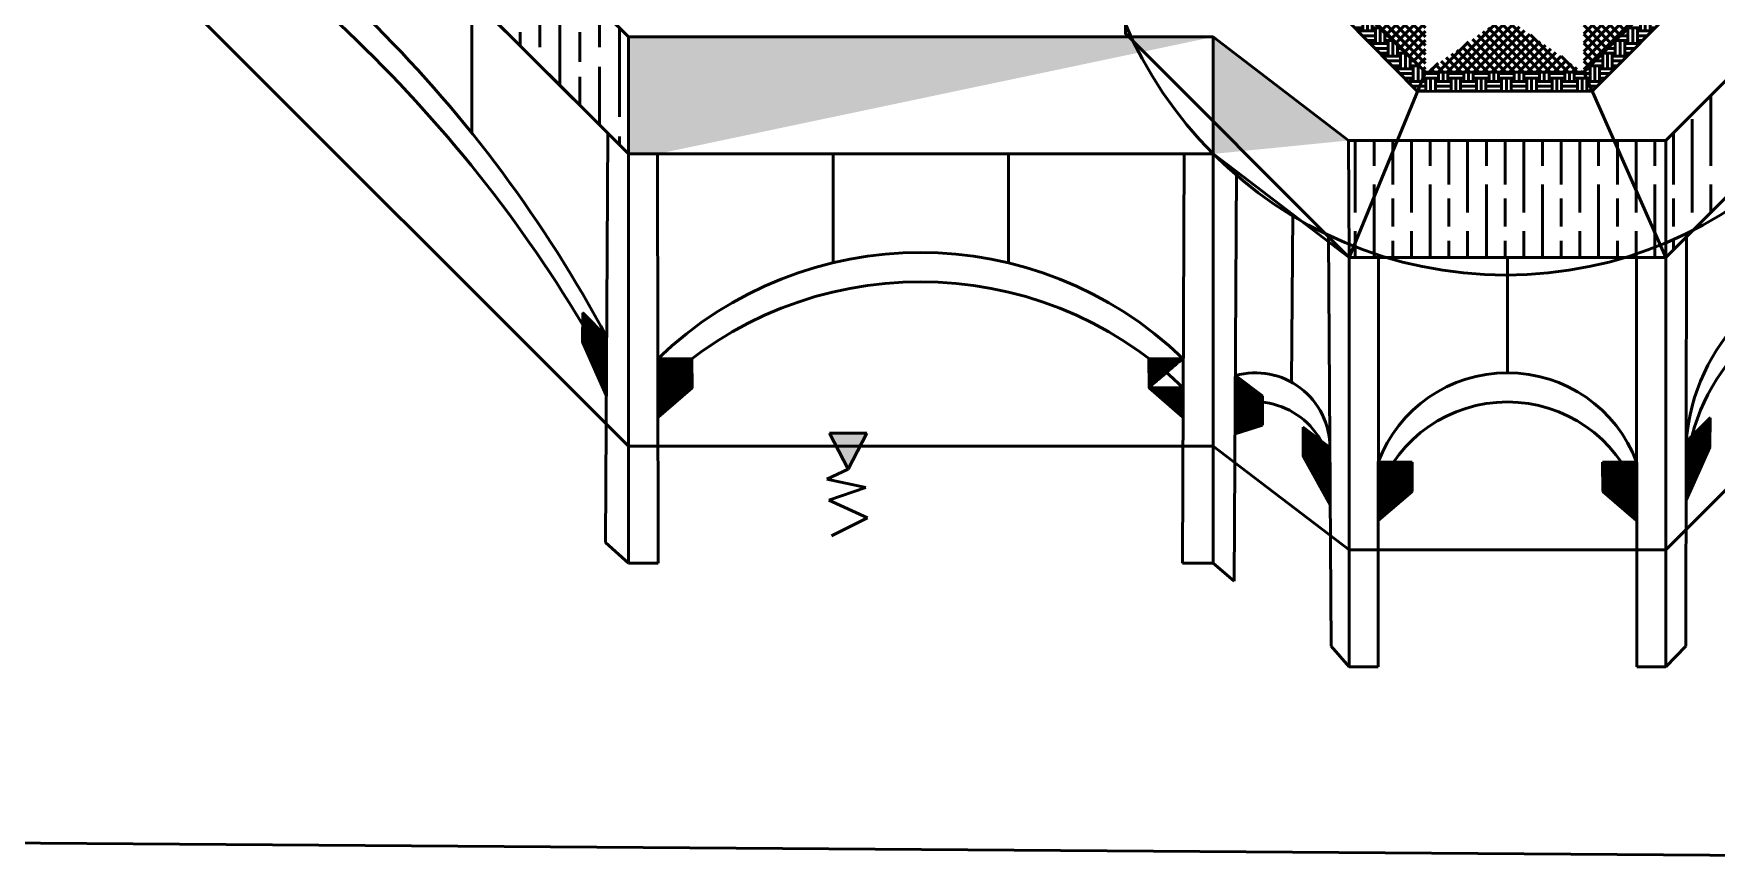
# Model space of a CAD drawing. Header units: metres. Extents: x -621399 to 40000, y -108608 to 546365.
# Drawn here: x -391860 to -104185, y -108608 to 32232 of the extents above; entities that cross this region are included whole.
import ezdxf

# ---------------------------------------------------------------- set-up
doc = ezdxf.new("R2010")
doc.units = ezdxf.units.M
doc.layers.get('0').update_dxf_attribs({"lineweight": 53})
pattern_1 = [(0, (-149795.1309750834, 201628.908200252), (2159, 2159), [2159, -2159]), (0, (-149795.1309750834, 202438.533200252), (2159, 2159), [2159, -2159]), (0, (-149795.1309750834, 203248.158200252), (2159, 2159), [2159, -2159]), (90, (-149525.2559750834, 203518.033200252), (-2159, 2159), [2159, -2159]), (90, (-148715.6309750834, 203518.033200252), (-2159, 2159), [2159, -2159]), (90, (-147906.0059750834, 203518.033200252), (-2159, 2159), [2159, -2159])]
pattern_2 = [(45, (-149795.1309750834, 201628.908200252), (-763.321770290878, 763.321770290878), []), (135, (-149795.1309750834, 201628.908200252), (-763.321770290878, -763.3217702908779), [])]
pattern_3 = [(90, (269289.3000651789, 201628.908200252), (9600, -5.878304635907295e-13), [16000, -3200]), (90, (272489.3000651789, 198428.908200252), (9600, -5.878304635907295e-13), [9600, -2400, 4800, -2400]), (90, (275689.3000651789, 193628.908200252), (9600, -5.878304635907295e-13), [16000, -3200])]
pattern_4 = [(0, (269289.3000651789, 201628.908200252), (273.05, 68.2625), [1092.2, -546.1]), (90, (269289.3000651789, 201628.908200252), (-68.26250000000002, -273.05), [1092.2, -546.1])]
pattern_5 = [(90, (269289.3000651789, 201628.908200252), (546, -3.343285761672274e-14), [910, -182]), (90, (269471.3000651789, 201446.908200252), (546, -3.343285761672274e-14), [546, -136.5, 273, -136.5]), (90, (269653.3000651789, 201173.908200252), (546, -3.343285761672274e-14), [910, -182])]

msp = doc.modelspace()

# ---------------------------------------------------------------- hatches: boundary and pattern name
at = {"true_color": 0x000000}
h = msp.add_hatch(dxfattribs=at)
h.set_pattern_fill('GOST_WOOD', color=18, scale=1700)
h.set_pattern_definition([(90, (269289.3000651789, 201628.908200252), (10200, -6.245698675651501e-13), [17000, -3400]), (90, (272689.3000651789, 198228.908200252), (10200, -6.245698675651501e-13), [10200, -2550, 5100, -2550]), (90, (276089.3000651789, 193128.908200252), (10200, -6.245698675651501e-13), [17000, -3400])])
h.paths.add_polyline_path([(-290182.6256148047, 31670.08589857328), (-390148.6168841901, 131634.7948287437), (-390182.6256148388, 111670.0858986074), (-290182.6256148047, 11670.08589857328)])
at = {"true_color": 0x636466}
h = msp.add_hatch(dxfattribs=at)
h.set_pattern_fill('ANSI37', color=251, scale=340)
h.set_pattern_definition(pattern_2)
edge = h.paths.add_edge_path()
edge.add_line((-126853.4673906449, 25632.51103737377), (-107719.2957774383, 44766.68265058033))
edge.add_arc((-139385.0832446187, 58296.5851506589), 18441.79106196577, 312.8063572296992, 407.1936427703259)
at = {"true_color": 0x000000}
h = msp.add_hatch(dxfattribs=at)
h.set_pattern_fill('GOST_WOOD', color=18, scale=1600)
h.set_pattern_definition(pattern_3)
h.paths.add_polyline_path([(-112835.8801167222, -6036.173027002515), (-112835.8801167222, 13963.82697299749), (-74567.53689030907, 52232.17019941055), (-74567.53689030907, 32232.17019941055)])
at = {"true_color": 0x636466}
h = msp.add_hatch(dxfattribs=at)
h.set_pattern_fill('EARTH', color=251, scale=340)
h.set_pattern_definition(pattern_1)
h.paths.add_polyline_path([(-176265.0829500053, 47213.08530406991), (-153913.2723908159, 25632.5110373738), (-155257.6260518381, 22368.19569965181), (-176265.0829493729, 43682.78200406992)])
h = msp.add_hatch(dxfattribs=at)
h.set_pattern_fill('ANSI37', color=251, scale=340)
h.set_pattern_definition(pattern_2)
edge = h.paths.add_edge_path()
edge.add_line((-173047.4440040224, 44106.46912846665), (-153913.2723908159, 25632.5110373738))
edge.add_line((-173047.4440040224, 44766.68265058057), (-173047.4440040224, 44106.46912846665))
edge.add_arc((-163480.3581974267, 34444.86395568518), 14073.70143214127, 47.17318506982738, 132.8268149301223)
h = msp.add_hatch(dxfattribs=at)
h.set_pattern_fill('ANSI37', color=251, scale=340)
h.set_pattern_definition(pattern_2)
edge = h.paths.add_edge_path()
edge.add_line((-173047.4440040224, 44106.46912846665), (-153913.2723908159, 25632.5110373738))
edge.add_arc((-140383.3698907304, 53385.14870073758), 16041.7024881974, 212.4968898853638, 327.5031101146361)
h = msp.add_hatch(dxfattribs=at)
h.set_pattern_fill('ANSI37', color=251, scale=340)
h.set_pattern_definition(pattern_2)
edge = h.paths.add_edge_path()
edge.add_line((-153913.2723908158, 25632.51103737371), (-126853.4673906449, 25632.51103737377))
edge.add_arc((-140383.3698907304, 53385.14870073758), 16041.7024881974, 212.4968898853638, 327.5031101146361)
h = msp.add_hatch(dxfattribs=at)
h.set_pattern_fill('ANSI37', color=251, scale=340)
h.set_pattern_definition(pattern_2)
edge = h.paths.add_edge_path()
edge.add_line((-126853.4673906449, 25632.51103737377), (-107719.2957774383, 44766.68265058033))
edge.add_arc((-140383.3698907304, 53385.14870073758), 16041.7024881974, 212.4968898853638, 327.5031101146361)
h = msp.add_hatch(dxfattribs=at)
h.set_pattern_fill('EARTH', color=251, scale=340)
h.set_pattern_definition(pattern_1)
h.paths.add_polyline_path([(-107719.2957774383, 44766.6826505803), (-126853.4673906449, 25632.51103737377), (-125424.5616787049, 22404.31187121684), (-104417.1419303631, 43518.1549735794)])
at = {"true_color": 0xffffff}
h = msp.add_hatch(dxfattribs=at)
h.set_pattern_fill('GOST_WOOD', scale=91)
h.set_pattern_definition(pattern_5)
edge = h.paths.add_edge_path()
edge.add_line((-290182.6256148047, 11670.08589857328), (-290182.6256148047, 31670.08589857328))
edge.add_line((-190182.6255234348, 31670.08581396309), (-290182.6256148047, 31670.08589857328))
edge.add_line((-285182.6256148047, 11670.08589857328), (-255182.6256148047, 11670.0859069275))
edge.add_line((-290182.6256148047, 11670.08589857328), (-190182.6256148047, 11670.08592495508))
h = msp.add_hatch(dxfattribs=at)
h.set_pattern_fill('GOST_WOOD', scale=91)
h.set_pattern_definition(pattern_5)
edge = h.paths.add_edge_path()
edge.add_line((-190182.6256148047, 11670.08589857328), (-186206.242391042, 8638.852410737192))
edge.add_line((-186206.242391042, 8638.852410737192), (-176580.8662483891, 1301.339687549596))
edge.add_line((-186206.242391042, 8638.852410737192), (-166955.4901170641, -6036.173027002544))
edge.add_line((-190182.6255038127, 11670.08581396309), (-190182.6255234348, 31670.08581396309))
edge.add_line((-167065.8314502799, 13963.52259043584), (-190182.6255234348, 31670.08581396309))
at = {"true_color": 0x636466}
h = msp.add_hatch(dxfattribs=at)
h.set_pattern_fill('EARTH', color=251, scale=340)
h.set_pattern_definition(pattern_1)
h.paths.add_polyline_path([(-126853.4673906449, 25632.51103737377), (-125424.5616787049, 22404.31187121684), (-155257.6260518381, 22368.19569965181), (-153913.2723908159, 25632.5110373738)])
at = {"true_color": 0x000000}
h = msp.add_hatch(dxfattribs=at)
h.set_pattern_fill('GOST_WOOD', color=18, scale=1600)
h.set_pattern_definition(pattern_3)
h.paths.add_polyline_path([(-166955.4901170641, -6036.173027002544), (-167065.8314502799, 13963.52259043584), (-112835.8801167222, 13963.82697299749), (-112835.8801167222, -6036.173027002544)])
h = msp.add_hatch(dxfattribs=at)
h.set_pattern_fill('HOUND', color=18, scale=43)
h.set_pattern_definition(pattern_4)
h.paths.add_polyline_path([(-297999.7031116148, -15512.83660618978), (-298026.7769171438, -20485.76287863954), (-293934.7499757367, -24577.78982268539), (-293907.6761684762, -19604.86354850489)])
h = msp.add_hatch(dxfattribs=at)
h.set_pattern_fill('HOUND', color=18, scale=43)
h.set_pattern_definition(pattern_4)
h.paths.add_polyline_path([(-298026.7769171438, -20485.76287863954), (-293934.7499757367, -24577.78982268527), (-293961.9707754693, -29577.71572494242)])
h = msp.add_hatch(dxfattribs=at)
h.set_pattern_fill('HOUND', color=18, scale=43)
h.set_pattern_definition(pattern_4)
h.paths.add_polyline_path([(-285121.4931836219, -28329.91418603688), (-285129.1071282078, -23347.97942261523), (-279341.927026018, -23368.66743782663), (-279301.2109004162, -28329.91418603688)])
h = msp.add_hatch(dxfattribs=at)
h.set_pattern_fill('HOUND', color=18, scale=43)
h.set_pattern_definition(pattern_4)
edge = h.paths.add_edge_path()
edge.add_line((-201182.8777527804, -23327.53545157748), (-201166.0379587483, -28329.91418603694))
edge.add_line((-195356.800182535, -23347.97941935487), (-201182.8777527804, -23327.53545157748))
edge.add_line((-195349.1862345757, -28329.91418603694), (-195328.5551212394, -23375.2944426176))
edge.add_line((-201166.0379587483, -28329.91418603694), (-195349.1862345757, -28329.91418603694))
h = msp.add_hatch(dxfattribs=at)
h.set_pattern_fill('HOUND', color=18, scale=43)
h.set_pattern_definition(pattern_4)
h.paths.add_polyline_path([(-285113.8516386646, -33329.90834671259), (-279301.2109004162, -28329.91418603688), (-285121.4931836219, -28329.91418603694)])
h = msp.add_hatch(dxfattribs=at)
h.set_pattern_fill('HOUND', color=18, scale=43)
h.set_pattern_definition(pattern_4)
h.paths.add_polyline_path([(-195370.0061315055, -33329.87083903819), (-201166.0379587483, -28329.91418603694), (-195349.1862345757, -28329.91418603691)])
h = msp.add_hatch(dxfattribs=at)
h.set_pattern_fill('HOUND', color=18, scale=43)
h.set_pattern_definition(pattern_4)
h.paths.add_polyline_path([(-181798.998467966, -29720.82999215866), (-186390.6055374445, -26220.60579678844), (-186390.6055374445, -31220.60593863839), (-181798.998467966, -34720.83020323754)])
h = msp.add_hatch(dxfattribs=at)
h.set_pattern_fill('HOUND', color=18, scale=43)
h.set_pattern_definition(pattern_4)
edge = h.paths.add_edge_path()
edge.add_line((-186457.1034497729, -36191.16410890751), (-181798.998467966, -34720.83020323754))
edge.add_line((-186390.6055374445, -31220.60593863839), (-181798.998467966, -34720.83020323754))
edge.add_line((-186429.1247482182, -31191.24239029438), (-186457.1034497729, -36191.16410890751))
h = msp.add_hatch(dxfattribs=at)
h.set_pattern_fill('HOUND', color=18, scale=43)
h.set_pattern_definition(pattern_4)
h.paths.add_polyline_path([(-109342.9716182656, -37543.2645281759), (-105250.944675567, -33451.23758552576), (-105286.0104401181, -38486.3033503984), (-109349.0609622252, -42549.35387250545)])
h = msp.add_hatch(color=4)
h.dxf.hatch_style = 1
h.paths.add_polyline_path([(-252586.2951182097, -42224.45982530911), (-255811.9658155101, -36058.69119724561), (-249408.7685928284, -36058.69119724561)])
h = msp.add_hatch(dxfattribs=at)
h.set_pattern_fill('HOUND', color=18, scale=43)
h.set_pattern_definition(pattern_4)
edge = h.paths.add_edge_path()
edge.add_line((-170264.331291244, -38524.80796218885), (-170232.7851737709, -43537.86088783332))
edge.add_line((-174805.0758384442, -35059.02829567521), (-170264.4008162805, -38513.75960773122))
edge.add_line((-174808.1182402243, -40050.0424451791), (-174805.0758384442, -35059.02829567521))
edge.add_line((-170232.7851737709, -43537.86088783332), (-174808.1182402243, -40050.0424451791))
h = msp.add_hatch(dxfattribs=at)
h.set_pattern_fill('HOUND', color=18, scale=43)
h.set_pattern_definition(pattern_4)
edge = h.paths.add_edge_path()
edge.add_line((-170232.7851737709, -43537.86088783332), (-174808.1182402243, -40050.0424451791))
edge.add_line((-170202.3748880349, -48370.41665346344), (-174808.1182402243, -40050.0424451791))
edge.add_line((-170233.838243158, -43370.51564871499), (-170202.3748880349, -48370.41665346344))
h = msp.add_hatch(dxfattribs=at)
h.set_pattern_fill('HOUND', color=18, scale=43)
h.set_pattern_definition(pattern_4)
h.paths.add_polyline_path([(-105286.0104401181, -38486.3033503984), (-109349.0609622252, -42549.35387250557), (-109355.1428946541, -47549.35017351399)])
h = msp.add_hatch(dxfattribs=at)
h.set_pattern_fill('HOUND', color=18, scale=43)
h.set_pattern_definition(pattern_4)
h.paths.add_polyline_path([(-161994.7328708663, -46036.17302660245), (-161989.8275266669, -41036.17302660158), (-156202.8275266673, -41036.17302700286), (-156206.1169858732, -46036.17302700263)])
h = msp.add_hatch(dxfattribs=at)
h.set_pattern_fill('HOUND', color=18, scale=43)
h.set_pattern_definition(pattern_4)
h.paths.add_polyline_path([(-117810.5046894602, -41036.17302700254), (-123639.7590521813, -41036.173027004), (-123602.410033659, -46036.17302700254), (-117815.410033659, -46036.17302700263)])
h = msp.add_hatch(dxfattribs=at)
h.set_pattern_fill('HOUND', color=18, scale=43)
h.set_pattern_definition(pattern_4)
h.paths.add_polyline_path([(-156206.1169858732, -46036.17302700263), (-161994.7328708959, -46036.17302660245), (-161999.6382125629, -51036.1706203642)])
h = msp.add_hatch(dxfattribs=at)
h.set_pattern_fill('HOUND', color=18, scale=43)
h.set_pattern_definition(pattern_4)
h.paths.add_polyline_path([(-123602.410033659, -46036.17302700254), (-117815.410033659, -46036.17302700254), (-117812.8512736111, -51036.17237227721)])

# ---------------------------------------------------------------- linework, layer by layer
for p, q in [((-290182.6256148047, 31670.08589857328), (-390148.6168841901, 131634.7948287437)), ((-386775.1639861766, 128134.1419256643), (-290182.6256148047, 31670.08589857328)), ((-390182.6256148388, 111670.0858986074), (-290182.6256148047, 11670.08589857328)), ((-74567.53689030907, 52232.17019941055), (-112835.8801167222, 13963.82697299749)), ((-176265.0829500053, 47213.08530406991), (-153913.2723908159, 25632.5110373738)), ((-155257.6260518381, 22368.19569965181), (-176265.0829493729, 43682.78200406992)), ((-155257.6260518381, 22368.19569965181), (-176265.0829493729, 43682.78200406992)), ((-173047.4440040224, 44106.46912846665), (-153913.2723908159, 25632.5110373738)), ((-107719.2957774383, 44766.6826505803), (-126853.4673906449, 25632.51103737377)), ((-126853.4673906449, 25632.51103737377), (-107719.2957774383, 44766.68265058033)), ((-125424.5616787049, 22404.31187121684), (-104417.1419303631, 43518.1549735794)), ((-125424.5616787049, 22404.31187121684), (-104417.1419303631, 43518.1549735794)), ((-293718.1595207386, 15205.61980450482), (-316950.3925611847, 38437.85284493509)), ((-290182.6256148047, 21670.08589857328), (-290182.6256148047, 31670.08589857328)), ((-190182.6255234348, 31670.08581396309), (-290182.6256148047, 31670.08589857328)), ((-290182.6256148047, 11670.08589857328), (-290182.6256148047, 31670.08589857328)), ((-166955.4901170642, -6036.173027002485), (-205223.8333434773, 32232.17019941061)), ((-205223.8333434773, 32232.17019941061), (-202727.531940402, 29735.86879633536)), ((-190182.6255038127, 11670.08581396309), (-190182.6255234348, 31670.08581396309)), ((-167065.8314502799, 13963.52259043584), (-190182.6255234348, 31670.08581396309)), ((-74567.53689030907, 32232.17019941055), (-112835.8801167222, -6036.173027002515)), ((-112835.8801167222, -6036.173027002515), (-74567.53689030907, 32232.17019941055)), ((-153913.2723908159, 25632.5110373738), (-166955.4901170642, -6036.173027002485)), ((-153913.2723908159, 25632.5110373738), (-155257.6260518381, 22368.19569965181)), ((-155257.6260518381, 22368.19569965181), (-153913.2723908159, 25632.5110373738)), ((-126853.4673906449, 25632.51103737377), (-153913.2723908159, 25632.5110373738)), ((-153913.2723908159, 25632.5110373738), (-126853.4673906449, 25632.51103737377)), ((-153913.2723908158, 25632.51103737371), (-126853.4673906449, 25632.51103737377)), ((-112835.8801167222, -6036.173027002515), (-126853.4673906449, 25632.51103737377)), ((-126853.4673906449, 25632.51103737377), (-125424.5616787049, 22404.31187121684)), ((-126853.4673906449, 25632.51103737377), (-125424.5616787049, 22404.31187121684)), ((-290182.6256148047, 11670.08589857328), (-290182.6256148047, 21670.08589857328)), ((-155257.6260518381, 22368.19569965181), (-125424.5616787049, 22404.31187121684)), ((-125424.5616787049, 22404.31187121684), (-155257.6260518381, 22368.19569965181)), ((-290182.6256148047, 11670.08589857328), (-293718.1595207386, 15205.61980450482)), ((-290182.6256148047, 11670.08589857328), (-290182.6256148047, -58329.91410142672)), ((-290182.6256148047, 11670.08589857328), (-285182.6256148047, 11670.08589857328)), ((-290182.6256148047, 11670.08589857328), (-190182.6256148047, 11670.08592495508)), ((-285182.6256148047, 11670.08589857328), (-255182.6256148047, 11670.0859069275)), ((-255182.6256148047, 11670.08589857328), (-225182.6256148047, 11670.08589857328)), ((-190182.6256148047, 11670.08589857328), (-195182.6256148047, 11670.08589857328)), ((-190182.6256148047, 11670.08589857328), (-190182.6256148047, -58329.91410142672)), ((-190182.6256148047, 11670.08589857328), (-186206.242391042, 8638.852410737192)), ((-167065.8314502799, 13963.52259043584), (-112835.8801167222, 13963.82697299749)), ((-166955.4901170641, -6036.173027002544), (-167065.8314502799, 13963.52259043584)), ((-112835.8801167222, -6036.173027002515), (-112835.8801167222, 13963.82697299749)), ((-109300.3462107895, -2500.639121069777), (-93701.70850363653, 13097.99858608312)), ((-186206.242391042, 8638.852410737192), (-166955.4901170641, -6036.173027002544)), ((-186206.242391042, 8638.852410737192), (-176580.8662483891, 1301.339687549596)), ((-166955.4901170642, -6036.173027002544), (-170491.0240229969, -2500.639121069806)), ((-112835.8801167222, -6036.173027002515), (-109300.3462107895, -2500.639121069777)), ((-166955.4901170642, -6036.173027002544), (-161955.4901170642, -6036.173027002544)), ((-166955.4901170641, -6036.17302700266), (-112835.8801167222, -6036.173027002544)), ((-161955.4901170642, -6036.17302700266), (-139895.6851170642, -6036.17302700266)), ((-112835.8801167222, -6036.173027002515), (-117835.8801167222, -6036.173027002515)), ((-297999.7031116148, -15512.83660618978), (-298026.7769171438, -20485.76287863954)), ((-293907.6761684765, -19604.86354850457), (-297999.7031116148, -15512.83660618978)), ((-293907.6761684762, -19604.86354850489), (-297999.7031116148, -15512.83660618978)), ((-293934.7499757367, -24577.78982268539), (-293907.6761684762, -19604.86354850489)), ((-293934.7499757366, -24577.78982268544), (-298026.7769171438, -20485.76287863954)), ((-298026.7769171438, -20485.76287863954), (-293934.7499757367, -24577.78982268539)), ((-293961.9707754693, -29577.71572494242), (-298026.7769171438, -20485.76287863954)), ((-293934.7499757367, -24577.78982268527), (-293961.9707754693, -29577.71572494242)), ((-285129.1071282078, -23347.97942261523), (-279341.927026018, -23368.66743782663)), ((-285121.4931836219, -28329.91418603688), (-285129.1071282078, -23347.97942261523)), ((-285129.1071282078, -23347.97942261523), (-279341.927026018, -23368.66743782663)), ((-279341.927026018, -23368.66743782663), (-279301.2109004162, -28329.91418603688)), ((-195356.800182535, -23347.97941935487), (-201182.8777527804, -23327.53545157748)), ((-201182.8777527804, -23327.53545157748), (-201166.0379587483, -28329.91418603694)), ((-195328.3702340041, -23330.89325439557), (-195349.1862345757, -28329.91418603694)), ((-195349.1862345757, -28329.91418603694), (-195328.5551212394, -23375.2944426176)), ((-279301.2109004162, -28329.91418603688), (-285121.4931836219, -28329.91418603688)), ((-285121.4931836219, -28329.91418603694), (-285113.8516386646, -33329.90834671259)), ((-285113.8516386646, -33329.90834671259), (-279301.2109004162, -28329.91418603688)), ((-201166.0379587483, -28329.91418603694), (-195349.1862345757, -28329.91418603694)), ((-195370.0061315055, -33329.87083903819), (-201166.0379587483, -28329.91418603694)), ((-195349.1862345757, -28329.91418603691), (-195370.0061315055, -33329.87083903819)), ((-186401.2644527258, -26212.48040787794), (-181798.998467966, -29720.82999215869)), ((-186390.6055374445, -26220.60579678844), (-186390.6055374445, -31220.60593863839)), ((-181798.998467966, -29720.82999215866), (-186390.6055374445, -26220.60586760307)), ((-186429.1247482182, -31191.24239029438), (-186457.1034497729, -36191.16410890751)), ((-186390.6055374445, -31220.60593863839), (-181798.998467966, -34720.83020323754)), ((-181798.998467966, -34720.83020323754), (-181798.998467966, -29720.82999215866)), ((-109342.9716182958, -37543.26452857649), (-105250.9446755692, -33451.23758584989)), ((-109342.9716182656, -37543.2645281759), (-105250.944675567, -33451.23758552576)), ((-105250.944675567, -33451.23758552576), (-105286.0104401181, -38486.3033503984)), ((-255811.9658155101, -36058.69119724561), (-249408.7685928284, -36058.69119724561)), ((-252586.2951182097, -42224.45982530911), (-255811.9658155101, -36058.69119724561)), ((-255811.9658155101, -36058.69119724561), (-249408.7685928284, -36058.69119724561)), ((-249408.7685928284, -36058.69119724561), (-252586.2951182097, -42224.45982530908)), ((-186457.1034497729, -36191.16410890751), (-181798.998467966, -34720.83020323754)), ((-174808.1182402243, -40050.0424451791), (-174805.0758384442, -35059.02829567521)), ((-170204.9248786732, -38570.15064434338), (-174805.0758384442, -35059.02829567521)), ((-174805.0758384442, -35059.02829567521), (-170264.4008162805, -38513.75960773122)), ((-170232.7851737709, -43537.86088783332), (-174808.1182402243, -40050.0424451791)), ((-170202.3748880349, -48370.41665346344), (-174808.1182402243, -40050.0424451791)), ((-170264.331291244, -38524.80796218885), (-170232.7851737709, -43537.86088783332)), ((-109355.1428946541, -47549.35017351399), (-105286.0104401181, -38486.3033503984)), ((-109342.9716182958, -37543.26452857608), (-109349.0609622252, -42549.35387250557)), ((-109349.0609622252, -42549.35387250545), (-109342.9716182958, -37543.26452857649)), ((-105286.0104401181, -38486.3033503984), (-109349.0609622252, -42549.35387250545)), ((-161989.8275266673, -41036.17302700266), (-161994.7328708963, -46036.17302700266)), ((-161989.8275266673, -41036.17302700266), (-161994.7328708963, -46036.17302700263)), ((-161994.7328708663, -46036.17302660245), (-161989.8275268177, -41036.17302700266)), ((-161989.8275266673, -41036.17302700266), (-156202.8275266673, -41036.17302700286)), ((-161989.8275266669, -41036.17302660158), (-156202.8275266673, -41036.17302700286)), ((-156202.8275266673, -41036.17302700286), (-156206.1169858732, -46036.17302700263)), ((-117810.5046894602, -41036.17302700254), (-123639.7590521813, -41036.173027004)), ((-123639.7590521813, -41036.173027004), (-123602.410033659, -46036.17302700254)), ((-117815.410033659, -46036.17302700263), (-117810.5046894601, -41036.17302700257)), ((-112835.8801167222, -41036.17302700254), (-112835.8801167222, -46036.17302700254)), ((-109349.0609622252, -42549.35387250557), (-109355.1428946541, -47549.35017351399)), ((-170233.838243158, -43370.51564871499), (-170202.3748880349, -48370.41665346344)), ((-161994.7328708959, -46036.17302660245), (-161999.6382125629, -51036.1706203642)), ((-161999.6382125629, -51036.1706203642), (-156206.1169858732, -46036.17302700263)), ((-156206.1169858732, -46036.17302700263), (-161994.7328708663, -46036.17302660245)), ((-117815.410033659, -46036.17302700254), (-123602.410033659, -46036.17302700254)), ((-123602.410033659, -46036.17302700254), (-117815.410033659, -46036.17302700263)), ((-117812.8512736111, -51036.17237227721), (-123602.410033659, -46036.17302700254)), ((-117815.410033659, -46036.17302700254), (-117812.8512736111, -51036.17237227721)), ((-112835.8801167222, -46036.17302700254), (-112835.8801167222, -56036.17302700254))]:
    msp.add_line(p, q)
at = {"color": 18, "true_color": 0x000000}
for p, q in [((-390182.6256148047, 111670.0858985733), (-290182.6256148047, 11670.08589857328)), ((-290182.6256148047, 11670.08589857328), (-190182.6256148047, 11670.08589857328))]:
    msp.add_line(p, q, dxfattribs=at)
at = {"color": 4}
for p, q in [((-390182.6256148085, 61670.08587844696), (-290182.6256148047, -38329.91418603694)), ((-78104.82528935536, -21305.11819963573), (-112835.8801167222, -56036.17302700254)), ((-290182.6256148047, -38329.91418603694), (-190182.6256148047, -38329.91418603694)), ((-166955.4901170642, -56036.17302700266), (-190182.6256148047, -38329.91418603694)), ((-252586.2951182097, -42224.45982530908), (-256282.7885746504, -43962.01065902924)), ((-256282.7885746504, -43962.01065902924), (-249597.0996210771, -45373.3184191233)), ((-249597.0996210771, -45373.3184191233), (-255906.1297258073, -47537.3219035673)), ((-255906.1297258073, -47537.3219035673), (-249314.6046825312, -50548.10979439644)), ((-249314.6046825312, -50548.10979439644), (-255435.3069666666, -53652.98511890322)), ((-112835.8801167222, -56036.17302700254), (-166955.4901170642, -56036.17302700266))]:
    msp.add_line(p, q, dxfattribs=at)
at = {"color": 6}
for p, q in [((-316950.3925611847, 38437.8528449533), (-316950.3925611847, 15241.82083302576)), ((-255182.6256148047, 11670.0859078069), (-255182.6256148047, -6953.615901948069)), ((-225182.6256148047, 11670.08589857328), (-225182.6256148047, -6982.424622904917)), ((-176580.8662483891, 1301.339687549626), (-176812.8410531145, -27358.05103691836)), ((-139895.6851170642, -6036.17302700266), (-139895.6851170643, -25739.59284688742))]:
    msp.add_line(p, q, dxfattribs=at)
at = {"color": 1}
for p, q in [((-293718.1595207386, 15205.61980450482), (-294099.2507169895, -54793.34282709521)), ((-290182.6256148047, 11670.08589857328), (-290182.6256148047, -58329.91410142672)), ((-285182.6256148047, 11670.08589857328), (-285075.6439854014, -58329.83235088593)), ((-195182.6256148047, 11670.08589857328), (-195474.1041718213, -58329.30724344475)), ((-190182.6256148047, 11670.08589857328), (-190182.6256148047, -58329.91410142672)), ((-186206.242391042, 8638.852410737192), (-186597.9442136536, -61360.05164984197)), ((-170491.0240229969, -2500.639121069806), (-170050.5370512743, -72499.25318754787)), ((-109300.3462107895, -2500.639121069777), (-109385.4932647943, -72500.58733518774)), ((-166955.4901170642, -6036.173027002544), (-166955.4901170642, -16036.17302700254)), ((-161955.4901170642, -6036.173027002544), (-162024.1649032208, -76036.13933966405)), ((-117835.8801167222, -6036.173027002515), (-117800.0574760524, -76036.16386084774)), ((-112835.8801167222, -6036.173027002515), (-112835.8801167222, -76036.17302700251)), ((-112835.8801167222, -6036.173027002544), (-112835.8801167222, -41036.17302700254)), ((-166955.4901170642, -16036.17302700254), (-166955.4901170642, -76036.17302700251)), ((-294099.2507169895, -54793.34282709521), (-290182.6256148047, -58329.91410142672)), ((-285075.6439854014, -58329.83235088593), (-290182.6256148047, -58329.91410142672)), ((-195474.1041718213, -58329.30724344475), (-190182.6256148047, -58329.91410142672)), ((-186597.9442136536, -61360.05164984197), (-190182.6256148047, -58329.91410142672)), ((-170050.5370512743, -72499.25318754787), (-166955.4901170642, -76036.17302700251)), ((-109385.4932647943, -72500.58733518774), (-112835.8801167222, -76036.17302700251)), ((-162024.1649032208, -76036.13933966405), (-166955.4901170642, -76036.17302700251)), ((-117800.0574760524, -76036.16386084774), (-112835.8801167222, -76036.17302700251))]:
    msp.add_line(p, q, dxfattribs=at)
at = {"color": 2, "true_color": 0xf1eb1f}
msp.add_line((-53776.69448889897, -108607.7317686368), (-621398.7997378479, -104539.0773751815), dxfattribs=at)
msp.add_lwpolyline([(-166955.4901170641, 124620.1234261657), (-205223.8333434772, 86351.78019975258), (-205223.8333434773, 32232.17019941061), (-166955.4901170642, -6036.173027002478), (-112835.8801167222, -6036.173027002515), (-74567.53689030907, 32232.17019941056), (-74567.53689030904, 86351.78019975254), (-112835.8801167221, 124620.1234261657)], close=True)
at = {"color": 1}
msp.add_circle((-140182.6256148047, 61670.08589857328), 70710.6781, dxfattribs=at)
at = {"color": 6}
for centre, radius, start, end in [((-493092.5169145853, -126275.8644038726), 225949.7802754822, 28.17073016814528, 61.82926984338633), ((-501199.3084972552, -139387.8071621674), 236938.6783549958, 28.98337553075449, 61.01662442804481), ((-240242.9536536847, -69790.70402931047), 64588.64793933824, 45.97643072545213, 134.0235692745479), ((-75566.1495968017, -40081.72090949045), 33872.07502751324, 94.29791578223451, 175.7020842170868), ((-240235.3397090988, -74772.63879273219), 64588.64793933824, 45.97643072129041, 134.0235692787096), ((-75561.38972858587, -45092.78943327506), 33883.26713651277, 94.30493690106275, 175.6950630989372), ((-182990.6462920155, -38484.27751011904), 12726.27962535572, 359.8672666855492, 105.5451740022947), ((-139900.1661081389, -49337.62842799598), 23598.03600655248, 20.59658528175759, 159.4034147182424), ((-183034.5491776161, -43534.74383930027), 12801.76438332384, 359.9860492880847, 105.3767374755737), ((-139905.0714523378, -54337.62842799585), 23598.03600655248, 20.59658528154604, 159.4034147174162)]:
    msp.add_arc(centre, radius, start, end, dxfattribs=at)

doc.saveas('drawing.dxf')
